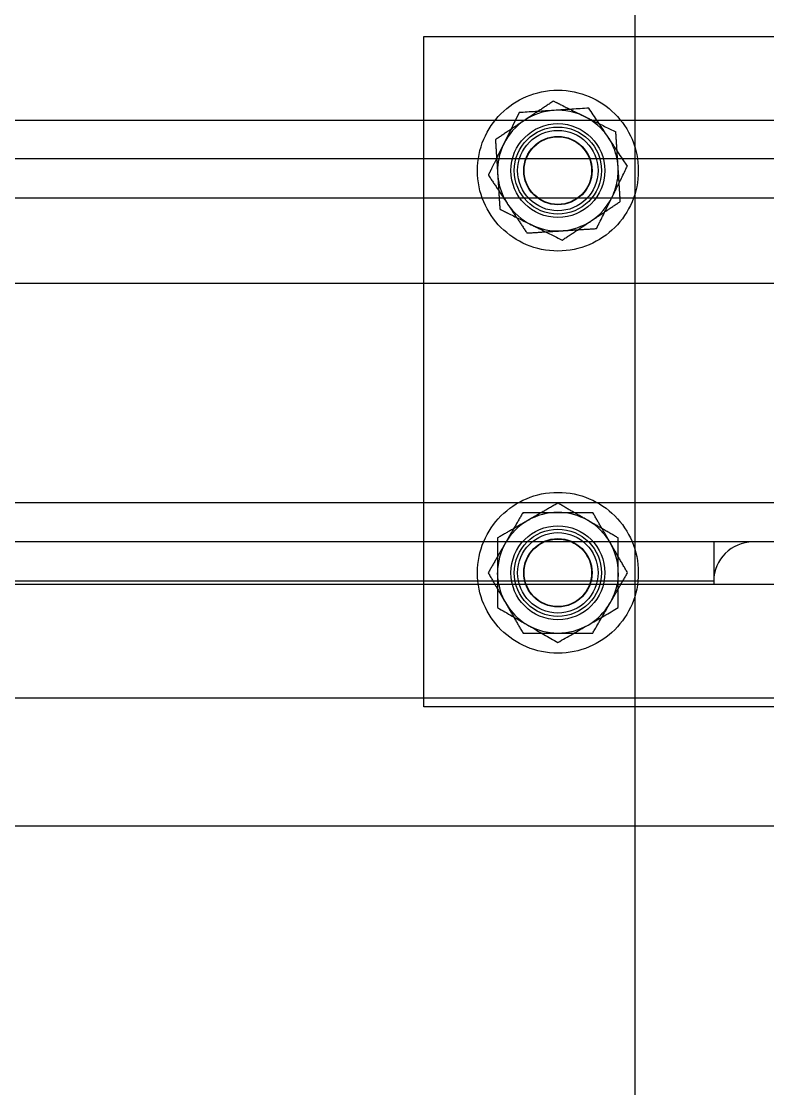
# Model space of a CAD drawing. Header units: metres. Extents: x 0 to 63075, y 0 to 44550.
# Drawn here: x 14017.7 to 14129, y 27195.8 to 27355 of the extents above; entities that cross this region are included whole.
import ezdxf

# ---------------------------------------------------------------- set-up
doc = ezdxf.new("R2010")
doc.units = ezdxf.units.M
doc.header["$LTSCALE"] = 75
doc.linetypes.add('HIDDEN2', pattern=[4.7625, 3.175, -1.5875])
for name, color, linetype in [('SDM', 7, 'Continuous'), ('SL1', 8, 'Continuous'), ('SL4', 4, 'Continuous'), ('ST1', 7, 'HIDDEN2')]:
    doc.layers.add(name, color=color, linetype=linetype)

# ---------------------------------------------------------------- blocks, each defined once
blk = doc.blocks.new('A$C52ce5e24')
at = {"layer": 'SL1'}
for p, q in [((6351.96, 5788.73), (5376.96, 5788.73)), ((6351.96, 5788.73), (5376.96, 5788.73)), ((6351.96, 5764.43), (5376.96, 5764.43)), ((6351.96, 5764.43), (5376.96, 5764.43))]:
    blk.add_line(p, q, dxfattribs=at)
blk = doc.blocks.new('A$Cb6dca9d5')
at = {"layer": 'SL4'}
for p, q in [((262.77, 215.01), (262.77, 1004.76)), ((231.25, 613), (262.77, 613)), ((231.25, 594.75), (231.25, 613)), ((243.18, 596.99), (242.07, 594.75)), ((262.77, 594.75), (123.23, 594.75)), ((262.77, 531.25), (123.23, 531.25)), ((231.25, 514.29), (231.25, 531.25)), ((262.77, 514.29), (123.23, 514.29)), ((123.23, 495.24), (262.77, 495.24))]:
    blk.add_line(p, q, dxfattribs=at)
for centre, start, end in [((251.25, 593), 93.6643, 153.6643), ((251.25, 593), 33.6643, 93.6643), ((251.25, 593), 11.2123, 33.6643), ((251.25, 593), 153.6643, 168.7877), ((251.25, 533), 191.2123, 240), ((251.25, 533), 300, 348.7877), ((251.25, 533), 240, 300)]:
    blk.add_arc(centre, 9, start, end, dxfattribs=at)
for points, knots in [([(250.67, 601.98), (250.55, 601.97), (249.62, 601.91), (247.87, 601.8), (246.29, 601.7), (245.49, 601.65)], [0, 0, 0, 0, 0.07009, 0.530784, 1, 1, 1, 1]), ([(255.86, 602.31), (255.02, 602.26), (253.32, 602.15), (251.56, 602.04), (250.67, 601.98)], [0, 0, 0, 0, 0.495458, 1, 1, 1, 1]), ([(258.74, 597.99), (258.67, 598.09), (258.16, 598.87), (257.18, 600.33), (256.3, 601.65), (255.86, 602.31)], [0, 0, 0, 0, 0.07009, 0.530784, 1, 1, 1, 1]), ([(245.49, 601.65), (244.9, 600.45), (244.14, 598.92), (243.36, 597.34), (243.18, 596.99)], [0, 0, 0, 0, 0.779636, 1, 1, 1, 1]), ([(260.9, 594.75), (260.67, 595.09), (259.96, 596.15), (259.23, 597.25), (258.74, 597.99)], [0, 0, 0, 0, 0.323758, 1, 1, 1, 1]), ([(242.25, 531.25), (242.25, 530.43), (242.25, 529.26), (242.25, 528.14), (242.25, 527.8)], [0, 0, 0, 0, 0.7047, 1, 1, 1, 1]), ([(260.25, 527.8), (260.25, 528.14), (260.25, 529.26), (260.25, 530.43), (260.25, 531.25)], [0, 0, 0, 0, 0.2953, 1, 1, 1, 1]), ([(242.25, 527.8), (242.98, 527.38), (244.46, 526.53), (245.98, 525.65), (246.75, 525.21)], [0, 0, 0, 0, 0.495458, 1, 1, 1, 1]), ([(255.75, 525.21), (255.86, 525.27), (256.66, 525.73), (258.19, 526.61), (259.56, 527.4), (260.25, 527.8)], [0, 0, 0, 0, 0.07009, 0.530784, 1, 1, 1, 1]), ([(246.75, 525.21), (246.86, 525.14), (247.66, 524.68), (249.19, 523.8), (250.56, 523.01), (251.25, 522.61)], [0, 0, 0, 0, 0.07009, 0.530784, 1, 1, 1, 1]), ([(251.25, 522.61), (251.98, 523.03), (253.46, 523.88), (254.98, 524.76), (255.75, 525.21)], [0, 0, 0, 0, 0.495458, 1, 1, 1, 1])]:
    blk.add_open_spline(points, degree=3, knots=knots, dxfattribs=at)
at = {"layer": 'ST1'}
for p, q in [((262.77, 613), (337.77, 613)), ((231.25, 531.25), (231.25, 594.75)), ((261.62, 593.66), (260.9, 594.75)), ((337.77, 594.75), (262.77, 594.75)), ((331.65, 588.9), (54.35, 588.9)), ((331.65, 543.45), (54.35, 543.45)), ((325.8, 537.6), (60.2, 537.6)), ((274.5, 537.6), (274.5, 531.75)), ((242.25, 533), (242.25, 531.25)), ((260.25, 531.25), (260.25, 533)), ((274.5, 531.75), (111.5, 531.75)), ((337.77, 531.25), (262.77, 531.25)), ((274.5, 531.75), (274.5, 531.25)), ((231.25, 513), (231.25, 514.29)), ((293.35, 514.29), (262.77, 514.29)), ((337.77, 513), (231.25, 513)), ((262.77, 495.24), (293.35, 495.24))]:
    blk.add_line(p, q, dxfattribs=at)
at = {"layer": 'ST1', "flags": 128}
for points in [[(242.42, 531.25), (242.33, 531.83), (242.25, 533)], [(260.25, 533), (260.17, 531.83), (260.08, 531.25)]]:
    blk.add_lwpolyline(points, dxfattribs=at)
at = {"layer": 'ST1'}
for centre, radius in [((251.25, 593), 12), ((251.25, 593), 7), ((251.25, 593), 6.5), ((251.25, 593), 6), ((251.25, 593), 5.1), ((251.25, 593), 5.04), ((251.25, 533), 12), ((251.25, 533), 7), ((251.25, 533), 6.5), ((251.25, 533), 6), ((251.25, 533), 5.1), ((251.25, 533), 5.04)]:
    blk.add_circle(centre, radius, dxfattribs=at)
for centre, radius, start, end in [((251.25, 593), 9, 168.7877, 213.6643), ((251.25, 593), 9, 333.6643, 11.2123), ((251.25, 593), 9, 213.6643, 273.6643), ((251.25, 593), 9, 273.6643, 333.6643), ((251.25, 533), 9, 60, 120), ((251.25, 533), 9, 120, 180), ((251.25, 533), 9, 0, 60), ((280.35, 531.75), 5.85, 90, 180)]:
    blk.add_arc(centre, radius, start, end, dxfattribs=at)
for points, knots in [([(250.59, 603.37), (249.88, 602.9), (248.47, 601.96), (247, 600.98), (246.26, 600.49)], [0, 0, 0, 0, 0.495458, 1, 1, 1, 1]), ([(250.59, 603.37), (250.98, 603.18), (252.49, 602.43), (254.07, 601.65), (255.24, 601.07)], [0, 0, 0, 0, 0.2575513, 1, 1, 1, 1]), ([(246.26, 600.49), (246.16, 600.42), (245.38, 599.91), (243.92, 598.93), (242.6, 598.05), (241.94, 597.61)], [0, 0, 0, 0, 0.07009, 0.530784, 1, 1, 1, 1]), ([(255.24, 601.07), (255.67, 600.86), (257.24, 600.08), (258.78, 599.32), (259.9, 598.76)], [0, 0, 0, 0, 0.268634, 1, 1, 1, 1]), ([(260.23, 593.58), (260.22, 593.7), (260.16, 594.63), (260.05, 596.38), (259.95, 597.96), (259.9, 598.76)], [0, 0, 0, 0, 0.07009, 0.530784, 1, 1, 1, 1]), ([(241.94, 597.61), (241.99, 596.77), (242.1, 595.07), (242.21, 593.31), (242.27, 592.42)], [0, 0, 0, 0, 0.495458, 1, 1, 1, 1]), ([(242.07, 594.75), (241.82, 594.24), (241.42, 593.42), (241.03, 592.63), (240.88, 592.34)], [0, 0, 0, 0, 0.623028, 1, 1, 1, 1]), ([(240.88, 592.34), (241.35, 591.63), (242.29, 590.22), (243.27, 588.75), (243.76, 588.01)], [0, 0, 0, 0, 0.495458, 1, 1, 1, 1]), ([(242.27, 592.42), (242.28, 592.3), (242.34, 591.37), (242.45, 589.62), (242.55, 588.04), (242.6, 587.24)], [0, 0, 0, 0, 0.07009, 0.530784, 1, 1, 1, 1]), ([(259.32, 589.01), (259.49, 589.35), (260.27, 590.93), (261.03, 592.47), (261.62, 593.66)], [0, 0, 0, 0, 0.220364, 1, 1, 1, 1]), ([(260.56, 588.39), (260.51, 589.23), (260.4, 590.93), (260.29, 592.69), (260.23, 593.58)], [0, 0, 0, 0, 0.495458, 1, 1, 1, 1]), ([(243.76, 588.01), (243.83, 587.91), (244.34, 587.13), (245.32, 585.67), (246.2, 584.35), (246.64, 583.69)], [0, 0, 0, 0, 0.07009, 0.530784, 1, 1, 1, 1]), ([(256.24, 585.51), (256.34, 585.58), (257.12, 586.09), (258.58, 587.07), (259.9, 587.95), (260.56, 588.39)], [0, 0, 0, 0, 0.07009, 0.530784, 1, 1, 1, 1]), ([(257.01, 584.35), (257.16, 584.65), (257.91, 586.16), (258.69, 587.74), (259.32, 589.01)], [0, 0, 0, 0, 0.1963527, 1, 1, 1, 1]), ([(242.6, 587.24), (242.99, 587.05), (244.51, 586.29), (246.09, 585.51), (247.26, 584.93)], [0, 0, 0, 0, 0.257551, 1, 1, 1, 1]), ([(247.26, 584.93), (247.68, 584.72), (249.26, 583.94), (250.79, 583.18), (251.91, 582.63)], [0, 0, 0, 0, 0.268634, 1, 1, 1, 1]), ([(251.83, 584.02), (251.95, 584.03), (252.88, 584.09), (254.63, 584.2), (256.21, 584.3), (257.01, 584.35)], [0, 0, 0, 0, 0.07009, 0.530784, 1, 1, 1, 1]), ([(251.91, 582.63), (252.62, 583.1), (254.03, 584.04), (255.5, 585.02), (256.24, 585.51)], [0, 0, 0, 0, 0.495458, 1, 1, 1, 1]), ([(246.64, 583.69), (247.48, 583.74), (249.18, 583.85), (250.94, 583.96), (251.83, 584.02)], [0, 0, 0, 0, 0.495458, 1, 1, 1, 1]), ([(251.25, 543.39), (250.52, 542.97), (249.04, 542.12), (247.52, 541.24), (246.75, 540.79)], [0, 0, 0, 0, 0.495458, 1, 1, 1, 1]), ([(255.75, 540.79), (255.64, 540.86), (254.84, 541.32), (253.31, 542.2), (251.94, 542.99), (251.25, 543.39)], [0, 0, 0, 0, 0.07009, 0.530784, 1, 1, 1, 1]), ([(246.05, 542), (245.63, 541.27), (244.78, 539.79), (243.9, 538.27), (243.46, 537.5)], [0, 0, 0, 0, 0.495458, 1, 1, 1, 1]), ([(246.05, 542), (246.49, 542), (248.18, 542), (249.94, 542), (251.25, 542)], [0, 0, 0, 0, 0.257551, 1, 1, 1, 1]), ([(251.25, 542), (251.72, 542), (253.48, 542), (255.19, 542), (256.45, 542)], [0, 0, 0, 0, 0.268634, 1, 1, 1, 1]), ([(259.04, 537.5), (258.98, 537.61), (258.52, 538.41), (257.64, 539.94), (256.85, 541.31), (256.45, 542)], [0, 0, 0, 0, 0.07009, 0.530784, 1, 1, 1, 1]), ([(246.75, 540.79), (246.64, 540.73), (245.84, 540.27), (244.31, 539.39), (242.94, 538.6), (242.25, 538.2)], [0, 0, 0, 0, 0.07009, 0.530784, 1, 1, 1, 1]), ([(260.25, 538.2), (259.52, 538.62), (258.04, 539.47), (256.52, 540.35), (255.75, 540.79)], [0, 0, 0, 0, 0.495458, 1, 1, 1, 1]), ([(242.25, 538.2), (242.25, 536.86), (242.25, 535.15), (242.25, 533.39), (242.25, 533)], [0, 0, 0, 0, 0.779636, 1, 1, 1, 1]), ([(260.25, 533), (260.25, 533.39), (260.25, 535.15), (260.25, 536.86), (260.25, 538.2)], [0, 0, 0, 0, 0.220364, 1, 1, 1, 1]), ([(243.46, 537.5), (243.39, 537.39), (242.93, 536.59), (242.05, 535.06), (241.26, 533.69), (240.86, 533)], [0, 0, 0, 0, 0.07009, 0.530784, 1, 1, 1, 1]), ([(261.64, 533), (261.22, 533.73), (260.37, 535.21), (259.49, 536.73), (259.04, 537.5)], [0, 0, 0, 0, 0.495458, 1, 1, 1, 1]), ([(240.86, 533), (241.28, 532.27), (242.13, 530.79), (243.01, 529.27), (243.46, 528.5)], [0, 0, 0, 0, 0.495458, 1, 1, 1, 1]), ([(259.04, 528.5), (259.11, 528.61), (259.57, 529.41), (260.45, 530.94), (261.24, 532.31), (261.64, 533)], [0, 0, 0, 0, 0.07009, 0.530784, 1, 1, 1, 1]), ([(243.46, 528.5), (243.52, 528.39), (243.98, 527.59), (244.86, 526.06), (245.65, 524.69), (246.05, 524)], [0, 0, 0, 0, 0.07009, 0.530784, 1, 1, 1, 1]), ([(256.45, 524), (256.87, 524.73), (257.72, 526.21), (258.6, 527.73), (259.04, 528.5)], [0, 0, 0, 0, 0.495458, 1, 1, 1, 1]), ([(246.05, 524), (246.49, 524), (248.18, 524), (249.94, 524), (251.25, 524)], [0, 0, 0, 0, 0.257551, 1, 1, 1, 1]), ([(251.25, 524), (251.72, 524), (253.48, 524), (255.19, 524), (256.45, 524)], [0, 0, 0, 0, 0.268634, 1, 1, 1, 1])]:
    blk.add_open_spline(points, degree=3, knots=knots, dxfattribs=at)

msp = doc.modelspace()

# ---------------------------------------------------------------- block references
at = {"layer": 'SDM'}
for name, p in [('A$C52ce5e24', (8259.51, 21551.5)), ('A$Cb6dca9d5', (13846.47, 26739.77))]:
    msp.add_blockref(name, p, dxfattribs=at)

doc.saveas('drawing.dxf')
